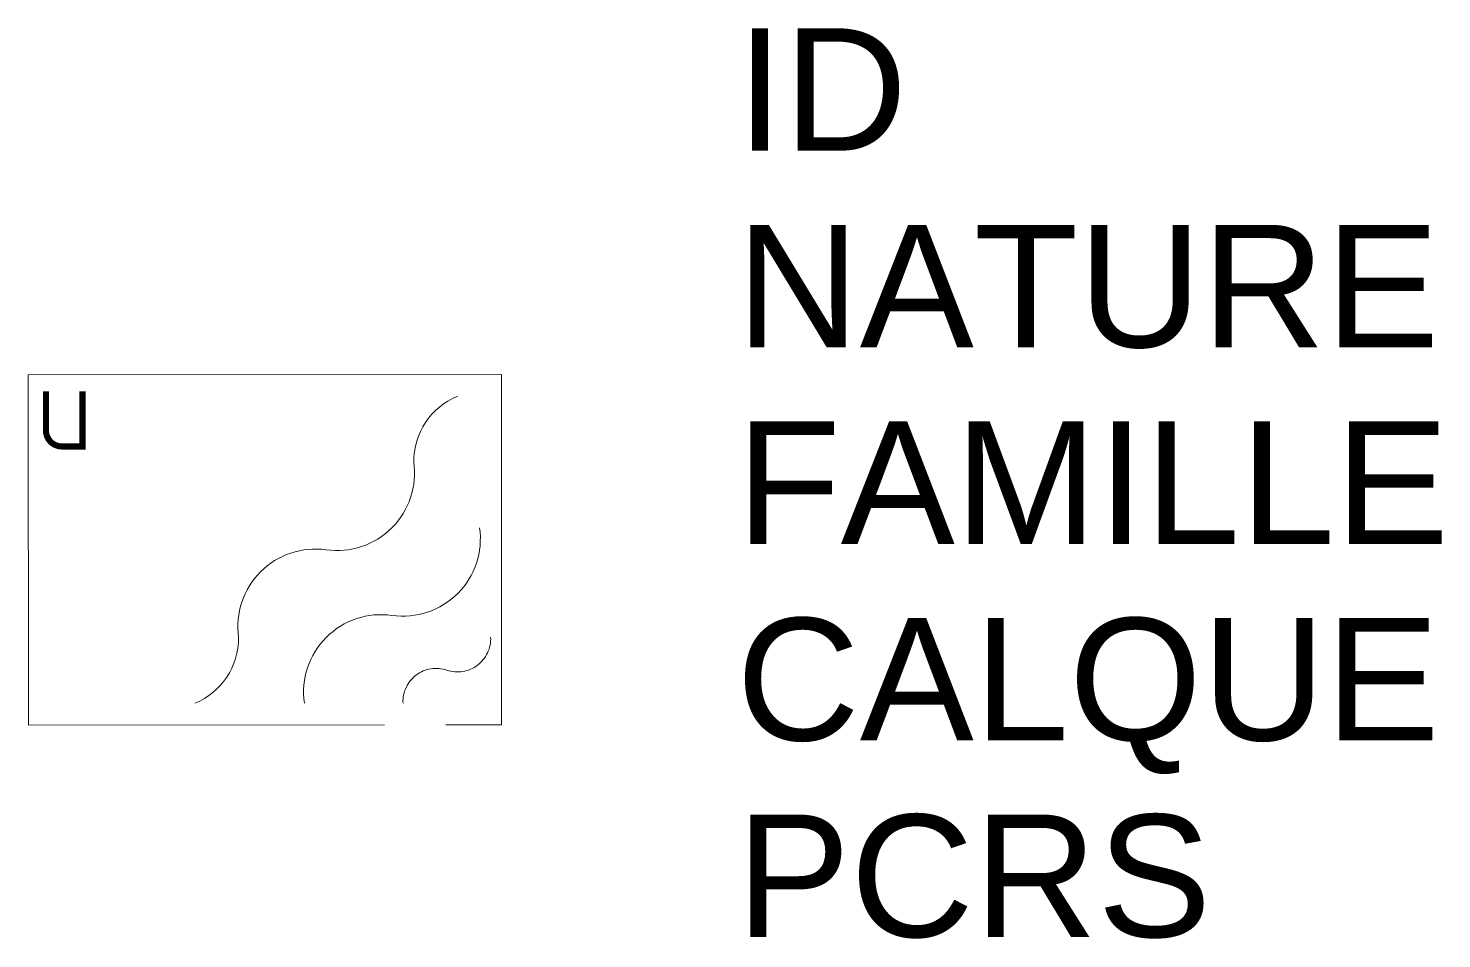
# Model space of a CAD drawing. Header units: metres. Extents: x 0 to 2.31, y -0.35 to 1.14.
import ezdxf

# ---------------------------------------------------------------- set-up
doc = ezdxf.new("R2010")
doc.units = ezdxf.units.M
doc.linetypes.add('Socle_Continu', pattern=[2.5, 2.5, 0])
doc.layers.add('UNITA_SCS', color=54, linetype='Socle_Continu', lineweight=13)
doc.styles.get("Standard").update_dxf_attribs({"font": 'arial.ttf'})

msp = doc.modelspace()

# ---------------------------------------------------------------- linework, layer by layer
at = {"layer": 'UNITA_SCS', "linetype": 'Socle_Continu', "flags": 128}
msp.add_lwpolyline([(0.7728, 0.0006), (0.7724, 0.5735), (-0.0004, 0.5728), (0, 0)], close=True, dxfattribs=at)
at = {"layer": 'UNITA_SCS', "linetype": 'Socle_Continu', "const_width": 0.00999, "flags": 128}
msp.add_lwpolyline([(0.0284, 0.5455), (0.0284, 0.4818, 0.410802), (0.0546, 0.4556), (0.0882, 0.4556), (0.0882, 0.5455)], format="xyb", dxfattribs=at)
at = {"layer": 'UNITA_SCS', "linetype": 'Socle_Continu', "flags": 128}
for points in [[(0.2716, 0.036, 0.308109), (0.3431, 0.1435, -0.498161), (0.4862, 0.2868, 0.49989), (0.6293, 0.4301, -0.306811), (0.7008, 0.5376)], [(0.7368, 0.3228, -0.49989), (0.5937, 0.1795, 0.49989), (0.4506, 0.0362)], [(0.6117, 0.0363, -0.52802), (0.6833, 0.0901, 0.528439), (0.7549, 0.1439)]]:
    msp.add_lwpolyline(points, format="xyb", dxfattribs=at)

# ---------------------------------------------------------------- texts
at = {"layer": 'UNITA_SCS', "linetype": 'Socle_Continu', "flags": 9}
for tag, p, s in [('ID', (1.1561, 0.9391), 'DP_0246'), ('NATURE', (1.1561, 0.6178), 'Trappe rectangulaire unitaire'), ('FAMILLE', (1.1561, 0.2965), 'Unitaire'), ('CALQUE', (1.1561, -0.0248), 'UNITA_SCS'), ('PCRS', (1.1561, -0.346), 'AffleurantSymbole')]:
    msp.add_attdef(tag, p, s, height=0.2, dxfattribs=at)

doc.saveas('drawing.dxf')
